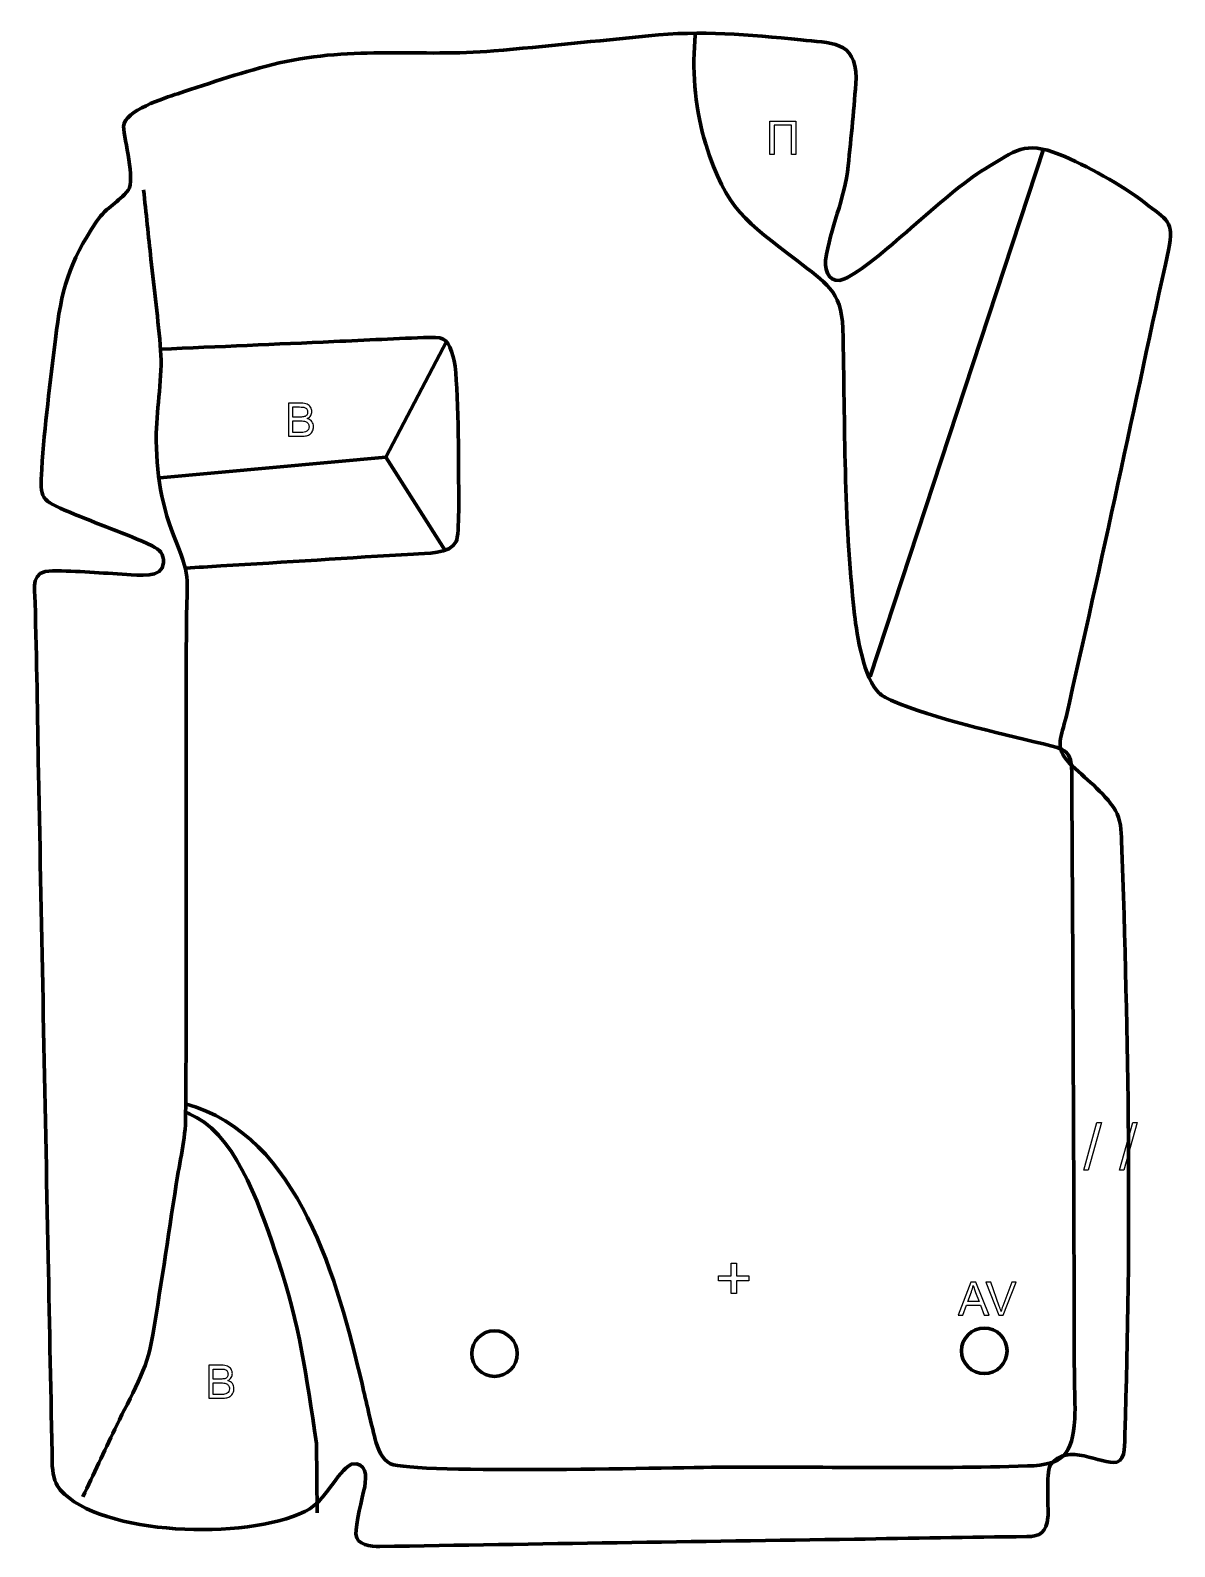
# Model space of a CAD drawing. Header units: millimetres. Extents: x 1136 to 1764, y -106 to 726.
import ezdxf

# ---------------------------------------------------------------- set-up
doc = ezdxf.new("R2010")
doc.units = ezdxf.units.MM
doc.header["$MEASUREMENT"] = 0
doc.layers.add('layer 2', color=7, linetype='Continuous')
doc.layers.add('layer 3', color=7, linetype='Continuous')

msp = doc.modelspace()

# ---------------------------------------------------------------- linework, layer by layer
at = {"layer": 'layer 2', "color": 142, "lineweight": 200}
for centre in [(1390.7156, -0.0914), (1659.3997, 1.4296)]:
    msp.add_ellipse(centre, major_axis=(0, 12.5), ratio=1, dxfattribs=at)
at = {"layer": 'layer 2', "color": 142, "lineweight": 158}
for points, knots in [([(1221.3296, 136.9641), (1284.0528, 119.3701), (1304.762, 39.1532), (1318.0549, -16.6143), (1318.0549, -16.6143), (1320.4562, -26.7026), (1322.7124, -37.3118), (1325.3575, -47.2793), (1325.3575, -47.2793), (1326.6062, -51.9848), (1328.9632, -58.313), (1333.6664, -60.4753), (1333.6664, -60.4753), (1346.4806, -66.3665), (1495.1903, -62.3948), (1519.827, -62.3181), (1519.827, -62.3181), (1574.0769, -62.1913), (1628.9224, -63.3402), (1683.0929, -61.7228), (1683.0929, -61.7228), (1702.6658, -61.1384), (1707.7866, -55.5764), (1708.9674, -35.9029), (1708.9674, -35.9029), (1709.4229, -28.3138), (1708.8646, -20.5637), (1708.793, -12.9505), (1708.793, -12.9505), (1708.5628, 97.3598), (1707.944, 207.6687), (1707.3844, 317.9777), (1707.3844, 317.9777), (1707.3185, 330.9993), (1703.6969, 331.2222), (1691.8821, 334.236), (1691.8821, 334.236), (1665.0446, 340.9633), (1633.2798, 347.3981), (1608.0836, 358.311), (1608.0836, 358.311), (1605.0796, 359.6121), (1603.111, 360.806), (1601.6696, 362.147), (1601.6696, 362.147), (1593.5162, 369.7335), (1589.3721, 394.3207), (1588.2392, 405.0773), (1588.2392, 405.0773), (1582.0012, 461.0898), (1583.0957, 506.4688), (1581.8452, 562.163), (1581.8452, 562.163), (1580.9833, 582.8723), (1572.0246, 587.3356), (1556.9372, 599.1268), (1556.9372, 599.1268), (1528.4498, 621.0297), (1518.0645, 627.0577), (1506.5879, 663.2307), (1506.5879, 663.2307), (1501.0089, 680.8152), (1499.1308, 701.4804), (1500.5881, 719.8188), (1500.5881, 719.8188), (1500.6945, 721.1578), (1500.8046, 722.4966), (1500.9127, 723.8355)], [0, 0, 0, 0, 0.05555556, 0.05555556, 0.05555556, 0.05555556, 0.11111111, 0.11111111, 0.11111111, 0.11111111, 0.16666667, 0.16666667, 0.16666667, 0.16666667, 0.22222222, 0.22222222, 0.22222222, 0.22222222, 0.27777778, 0.27777778, 0.27777778, 0.27777778, 0.33333333, 0.33333333, 0.33333333, 0.33333333, 0.38888889, 0.38888889, 0.38888889, 0.38888889, 0.44444444, 0.44444444, 0.44444444, 0.44444444, 0.5, 0.5, 0.5, 0.5, 0.55555556, 0.55555556, 0.55555556, 0.55555556, 0.61111111, 0.61111111, 0.61111111, 0.61111111, 0.66666667, 0.66666667, 0.66666667, 0.66666667, 0.72222222, 0.72222222, 0.72222222, 0.72222222, 0.77777778, 0.77777778, 0.77777778, 0.77777778, 0.83333333, 0.83333333, 0.83333333, 0.83333333, 0.88888889, 0.88888889, 0.88888889, 0.88888889, 1, 1, 1, 1]), ([(1198.2668, 638.0565), (1199.6071, 625.4162), (1200.9473, 612.7759), (1202.2876, 600.1356), (1202.2876, 600.1356), (1204.0555, 583.5752), (1206.3184, 566.6025), (1207.6002, 550.0497), (1207.6002, 550.0497), (1208.6779, 536.1337), (1205.5144, 519.2075), (1205.1888, 504.6626), (1205.1888, 504.6626), (1205.0993, 482.5229), (1207.8351, 464.5639), (1216.5242, 444.0871), (1216.5242, 444.0871), (1224.176, 426.0551), (1221.9218, 421.6924), (1221.7772, 402.8137), (1221.7772, 402.8137), (1221.1205, 311.7073), (1222.0309, 220.595), (1221.3287, 129.4932), (1221.3287, 129.4932), (1221.2415, 118.1825), (1217.9274, 104.3886), (1216.1665, 92.896), (1216.1665, 92.896), (1211.6571, 63.4661), (1207.4568, 34.0097), (1202.2871, 4.6834), (1202.2871, 4.6834), (1199.8181, -9.2534), (1188.75, -28.3449), (1182.4374, -41.5195), (1182.4374, -41.5195), (1176.5907, -53.893), (1170.7437, -66.2664), (1164.8967, -78.6398)], [0, 0, 0, 0, 0.09090909, 0.09090909, 0.09090909, 0.09090909, 0.18181818, 0.18181818, 0.18181818, 0.18181818, 0.27272727, 0.27272727, 0.27272727, 0.27272727, 0.36363636, 0.36363636, 0.36363636, 0.36363636, 0.45454545, 0.45454545, 0.45454545, 0.45454545, 0.54545455, 0.54545455, 0.54545455, 0.54545455, 0.63636364, 0.63636364, 0.63636364, 0.63636364, 0.72727273, 0.72727273, 0.72727273, 0.72727273, 0.81818182, 0.81818182, 0.81818182, 0.81818182, 1, 1, 1, 1]), ([(1207.5285, 550.7071), (1239.2474, 552.1076), (1270.9664, 553.5081), (1302.6853, 554.9085), (1302.6853, 554.9085), (1320.073, 555.6722), (1337.6449, 556.6159), (1355.014, 557.2189), (1355.014, 557.2189), (1364.5415, 557.5497), (1365.466, 554.9733), (1368.1062, 546.6029), (1368.1062, 546.6029), (1371.0249, 536.5595), (1371.0364, 492.7865), (1371.0521, 480.6218), (1371.0521, 480.6218), (1371.0622, 474.6556), (1371.5787, 449.1664), (1369.7617, 445.2664), (1369.7617, 445.2664), (1366.5551, 438.3841), (1352.8113, 438.7355), (1346.3322, 438.397), (1346.3322, 438.397), (1311.0632, 436.2801), (1275.8077, 433.9459), (1240.5375, 431.8452), (1240.5375, 431.8452), (1234.2002, 431.4682), (1227.863, 431.0909), (1221.5259, 430.7119)], [0, 0, 0, 0, 0.11111111, 0.11111111, 0.11111111, 0.11111111, 0.22222222, 0.22222222, 0.22222222, 0.22222222, 0.33333333, 0.33333333, 0.33333333, 0.33333333, 0.44444444, 0.44444444, 0.44444444, 0.44444444, 0.55555556, 0.55555556, 0.55555556, 0.55555556, 0.66666667, 0.66666667, 0.66666667, 0.66666667, 0.77777778, 0.77777778, 0.77777778, 0.77777778, 1, 1, 1, 1]), ([(1207.1851, 480.1962), (1207.1851, 480.1962), (1331.0466, 491.5059), (1331.0466, 491.5059), (1331.0466, 491.5059), (1331.0466, 491.5059), (1364.5163, 555.4031), (1364.5163, 555.4031)], [0, 0, 0, 0, 0.33333333, 0.33333333, 0.33333333, 0.33333333, 1, 1, 1, 1]), ([(1293.4607, -87.4583), (1293.4607, -87.4583), (1293.144, -49.303), (1293.144, -49.303), (1293.144, -49.303), (1287.0869, -10.8859), (1284.2783, 14.5657), (1271.8512, 51.5878), (1271.8512, 51.5878), (1263.7541, 75.7097), (1250.4154, 117.3046), (1227.2213, 129.3566), (1227.2213, 129.3566), (1225.248, 130.3819), (1223.2833, 131.4177), (1221.3217, 132.4652)], [0, 0, 0, 0, 0.2, 0.2, 0.2, 0.2, 0.4, 0.4, 0.4, 0.4, 0.6, 0.6, 0.6, 0.6, 1, 1, 1, 1])]:
    msp.add_open_spline(points, degree=3, knots=knots, dxfattribs=at)
at = {"layer": 'layer 2', "color": 142}
for points, knots in [([(1556.075, 675.7509), (1556.075, 675.7509), (1541.8002, 675.7509), (1541.8002, 675.7509), (1541.8002, 675.7509), (1541.8002, 675.7509), (1541.8002, 657.5645), (1541.8002, 657.5645), (1541.8002, 657.5645), (1541.8002, 657.5645), (1544.2132, 657.5645), (1544.2132, 657.5645), (1544.2132, 657.5645), (1544.2132, 657.5645), (1544.2132, 673.6173), (1544.2132, 673.6173), (1544.2132, 673.6173), (1544.2132, 673.6173), (1553.662, 673.6173), (1553.662, 673.6173), (1553.662, 673.6173), (1553.662, 673.6173), (1553.662, 657.5645), (1553.662, 657.5645), (1553.662, 657.5645), (1553.662, 657.5645), (1556.075, 657.5645), (1556.075, 657.5645), (1556.075, 657.5645), (1556.075, 657.5645), (1556.075, 675.7509), (1556.075, 675.7509)], [0, 0, 0, 0, 0.11111111, 0.11111111, 0.11111111, 0.11111111, 0.22222222, 0.22222222, 0.22222222, 0.22222222, 0.33333333, 0.33333333, 0.33333333, 0.33333333, 0.44444444, 0.44444444, 0.44444444, 0.44444444, 0.55555556, 0.55555556, 0.55555556, 0.55555556, 0.66666667, 0.66666667, 0.66666667, 0.66666667, 0.77777778, 0.77777778, 0.77777778, 0.77777778, 1, 1, 1, 1]), ([(1277.7452, 502.9828), (1277.7452, 502.9828), (1277.7452, 521.1692), (1277.7452, 521.1692), (1277.7452, 521.1692), (1277.7452, 521.1692), (1284.5693, 521.1692), (1284.5693, 521.1692), (1284.5693, 521.1692), (1285.9579, 521.1692), (1287.0712, 520.9872), (1287.9137, 520.6189), (1287.9137, 520.6189), (1288.7519, 520.2506), (1289.408, 519.6833), (1289.8822, 518.9171), (1289.8822, 518.9171), (1290.3605, 518.1551), (1290.5976, 517.355), (1290.5976, 516.5168), (1290.5976, 516.5168), (1290.5976, 515.7421), (1290.3859, 515.0097), (1289.9668, 514.3239), (1289.9668, 514.3239), (1289.5477, 513.6381), (1288.9127, 513.0835), (1288.0618, 512.6602), (1288.0618, 512.6602), (1289.1625, 512.3385), (1290.0092, 511.7881), (1290.5976, 511.0092), (1290.5976, 511.0092), (1291.1903, 510.2345), (1291.4866, 509.3159), (1291.4866, 508.2575), (1291.4866, 508.2575), (1291.4866, 507.4024), (1291.3046, 506.6108), (1290.9447, 505.8784), (1290.9447, 505.8784), (1290.5849, 505.146), (1290.1404, 504.583), (1289.6112, 504.1851), (1289.6112, 504.1851), (1289.0821, 503.7914), (1288.4174, 503.4908), (1287.6216, 503.2876), (1287.6216, 503.2876), (1286.8215, 503.0844), (1285.8436, 502.9828), (1284.6836, 502.9828), (1284.6836, 502.9828), (1284.6836, 502.9828), (1277.7452, 502.9828), (1277.7452, 502.9828)], [0, 0, 0, 0, 0.06666667, 0.06666667, 0.06666667, 0.06666667, 0.13333333, 0.13333333, 0.13333333, 0.13333333, 0.2, 0.2, 0.2, 0.2, 0.26666667, 0.26666667, 0.26666667, 0.26666667, 0.33333333, 0.33333333, 0.33333333, 0.33333333, 0.4, 0.4, 0.4, 0.4, 0.46666667, 0.46666667, 0.46666667, 0.46666667, 0.53333333, 0.53333333, 0.53333333, 0.53333333, 0.6, 0.6, 0.6, 0.6, 0.66666667, 0.66666667, 0.66666667, 0.66666667, 0.73333333, 0.73333333, 0.73333333, 0.73333333, 0.8, 0.8, 0.8, 0.8, 0.86666667, 0.86666667, 0.86666667, 0.86666667, 1, 1, 1, 1]), ([(1280.1582, 513.5238), (1280.1582, 513.5238), (1284.091, 513.5238), (1284.091, 513.5238), (1284.091, 513.5238), (1285.1578, 513.5238), (1285.924, 513.5958), (1286.3854, 513.7355), (1286.3854, 513.7355), (1286.9993, 513.9175), (1287.4607, 514.2223), (1287.7697, 514.6456), (1287.7697, 514.6456), (1288.0788, 515.069), (1288.2354, 515.5981), (1288.2354, 516.2374), (1288.2354, 516.2374), (1288.2354, 516.8427), (1288.0915, 517.3761), (1287.7994, 517.8333), (1287.7994, 517.8333), (1287.5115, 518.2948), (1287.0966, 518.6123), (1286.559, 518.7816), (1286.559, 518.7816), (1286.0214, 518.9509), (1285.0985, 519.0356), (1283.7946, 519.0356), (1283.7946, 519.0356), (1283.7946, 519.0356), (1280.1582, 519.0356), (1280.1582, 519.0356), (1280.1582, 519.0356), (1280.1582, 519.0356), (1280.1582, 513.5238), (1280.1582, 513.5238)], [0, 0, 0, 0, 0.1, 0.1, 0.1, 0.1, 0.2, 0.2, 0.2, 0.2, 0.3, 0.3, 0.3, 0.3, 0.4, 0.4, 0.4, 0.4, 0.5, 0.5, 0.5, 0.5, 0.6, 0.6, 0.6, 0.6, 0.7, 0.7, 0.7, 0.7, 0.8, 0.8, 0.8, 0.8, 1, 1, 1, 1]), ([(1280.1582, 505.1164), (1280.1582, 505.1164), (1284.6879, 505.1164), (1284.6879, 505.1164), (1284.6879, 505.1164), (1285.4668, 505.1164), (1286.0129, 505.146), (1286.3304, 505.2053), (1286.3304, 505.2053), (1286.8807, 505.3027), (1287.3464, 505.4678), (1287.7189, 505.7006), (1287.7189, 505.7006), (1288.0915, 505.9334), (1288.3963, 506.2721), (1288.6376, 506.7166), (1288.6376, 506.7166), (1288.8789, 507.1611), (1288.9974, 507.6733), (1288.9974, 508.2533), (1288.9974, 508.2533), (1288.9974, 508.9349), (1288.8238, 509.5233), (1288.4725, 510.0271), (1288.4725, 510.0271), (1288.1253, 510.5308), (1287.6427, 510.8822), (1287.0247, 511.0854), (1287.0247, 511.0854), (1286.4108, 511.2886), (1285.5218, 511.3902), (1284.3661, 511.3902), (1284.3661, 511.3902), (1284.3661, 511.3902), (1280.1582, 511.3902), (1280.1582, 511.3902), (1280.1582, 511.3902), (1280.1582, 511.3902), (1280.1582, 505.1164), (1280.1582, 505.1164)], [0, 0, 0, 0, 0.09090909, 0.09090909, 0.09090909, 0.09090909, 0.18181818, 0.18181818, 0.18181818, 0.18181818, 0.27272727, 0.27272727, 0.27272727, 0.27272727, 0.36363636, 0.36363636, 0.36363636, 0.36363636, 0.45454545, 0.45454545, 0.45454545, 0.45454545, 0.54545455, 0.54545455, 0.54545455, 0.54545455, 0.63636364, 0.63636364, 0.63636364, 0.63636364, 0.72727273, 0.72727273, 0.72727273, 0.72727273, 0.81818182, 0.81818182, 0.81818182, 0.81818182, 1, 1, 1, 1]), ([(1716.3752, 100.5605), (1716.3752, 100.5605), (1723.6777, 126.666), (1723.6777, 126.666), (1723.6777, 126.666), (1723.6777, 126.666), (1721.1965, 126.666), (1721.1965, 126.666), (1721.1965, 126.666), (1721.1965, 126.666), (1713.894, 100.5605), (1713.894, 100.5605), (1713.894, 100.5605), (1713.894, 100.5605), (1716.3752, 100.5605), (1716.3752, 100.5605)], [0, 0, 0, 0, 0.2, 0.2, 0.2, 0.2, 0.4, 0.4, 0.4, 0.4, 0.6, 0.6, 0.6, 0.6, 1, 1, 1, 1]), ([(1735.9778, 100.5605), (1735.9778, 100.5605), (1743.2803, 126.666), (1743.2803, 126.666), (1743.2803, 126.666), (1743.2803, 126.666), (1740.7991, 126.666), (1740.7991, 126.666), (1740.7991, 126.666), (1740.7991, 126.666), (1733.4966, 100.5605), (1733.4966, 100.5605), (1733.4966, 100.5605), (1733.4966, 100.5605), (1735.9778, 100.5605), (1735.9778, 100.5605)], [0, 0, 0, 0, 0.2, 0.2, 0.2, 0.2, 0.4, 0.4, 0.4, 0.4, 0.6, 0.6, 0.6, 0.6, 1, 1, 1, 1]), ([(1523.4136, 32.8397), (1523.4136, 32.8397), (1523.4136, 39.7542), (1523.4136, 39.7542), (1523.4136, 39.7542), (1523.4136, 39.7542), (1530.2927, 39.7542), (1530.2927, 39.7542), (1530.2927, 39.7542), (1530.2927, 39.7542), (1530.2927, 42.647), (1530.2927, 42.647), (1530.2927, 42.647), (1530.2927, 42.647), (1523.4136, 42.647), (1523.4136, 42.647), (1523.4136, 42.647), (1523.4136, 42.647), (1523.4136, 49.5261), (1523.4136, 49.5261), (1523.4136, 49.5261), (1523.4136, 49.5261), (1520.4855, 49.5261), (1520.4855, 49.5261), (1520.4855, 49.5261), (1520.4855, 49.5261), (1520.4855, 42.647), (1520.4855, 42.647), (1520.4855, 42.647), (1520.4855, 42.647), (1513.6063, 42.647), (1513.6063, 42.647), (1513.6063, 42.647), (1513.6063, 42.647), (1513.6063, 39.7542), (1513.6063, 39.7542), (1513.6063, 39.7542), (1513.6063, 39.7542), (1520.4855, 39.7542), (1520.4855, 39.7542), (1520.4855, 39.7542), (1520.4855, 39.7542), (1520.4855, 32.8397), (1520.4855, 32.8397), (1520.4855, 32.8397), (1520.4855, 32.8397), (1523.4136, 32.8397), (1523.4136, 32.8397)], [0, 0, 0, 0, 0.07692308, 0.07692308, 0.07692308, 0.07692308, 0.15384615, 0.15384615, 0.15384615, 0.15384615, 0.23076923, 0.23076923, 0.23076923, 0.23076923, 0.30769231, 0.30769231, 0.30769231, 0.30769231, 0.38461538, 0.38461538, 0.38461538, 0.38461538, 0.46153846, 0.46153846, 0.46153846, 0.46153846, 0.53846154, 0.53846154, 0.53846154, 0.53846154, 0.61538462, 0.61538462, 0.61538462, 0.61538462, 0.69230769, 0.69230769, 0.69230769, 0.69230769, 0.76923077, 0.76923077, 0.76923077, 0.76923077, 0.84615385, 0.84615385, 0.84615385, 0.84615385, 1, 1, 1, 1]), ([(1645.0819, 20.9771), (1645.0819, 20.9771), (1652.0584, 39.1635), (1652.0584, 39.1635), (1652.0584, 39.1635), (1652.0584, 39.1635), (1654.7043, 39.1635), (1654.7043, 39.1635), (1654.7043, 39.1635), (1654.7043, 39.1635), (1662.1084, 20.9771), (1662.1084, 20.9771), (1662.1084, 20.9771), (1662.1084, 20.9771), (1659.3694, 20.9771), (1659.3694, 20.9771), (1659.3694, 20.9771), (1659.3694, 20.9771), (1657.2654, 26.4889), (1657.2654, 26.4889), (1657.2654, 26.4889), (1657.2654, 26.4889), (1649.6073, 26.4889), (1649.6073, 26.4889), (1649.6073, 26.4889), (1649.6073, 26.4889), (1647.6346, 20.9771), (1647.6346, 20.9771), (1647.6346, 20.9771), (1647.6346, 20.9771), (1645.0819, 20.9771), (1645.0819, 20.9771)], [0, 0, 0, 0, 0.11111111, 0.11111111, 0.11111111, 0.11111111, 0.22222222, 0.22222222, 0.22222222, 0.22222222, 0.33333333, 0.33333333, 0.33333333, 0.33333333, 0.44444444, 0.44444444, 0.44444444, 0.44444444, 0.55555556, 0.55555556, 0.55555556, 0.55555556, 0.66666667, 0.66666667, 0.66666667, 0.66666667, 0.77777778, 0.77777778, 0.77777778, 0.77777778, 1, 1, 1, 1]), ([(1650.3143, 28.4447), (1650.3143, 28.4447), (1656.5119, 28.4447), (1656.5119, 28.4447), (1656.5119, 28.4447), (1656.5119, 28.4447), (1654.6154, 33.4866), (1654.6154, 33.4866), (1654.6154, 33.4866), (1654.0439, 35.0191), (1653.6121, 36.2848), (1653.3115, 37.2839), (1653.3115, 37.2839), (1653.0617, 36.0986), (1652.7273, 34.9344), (1652.3082, 33.7829), (1652.3082, 33.7829), (1652.3082, 33.7829), (1650.3143, 28.4447), (1650.3143, 28.4447)], [0, 0, 0, 0, 0.16666667, 0.16666667, 0.16666667, 0.16666667, 0.33333333, 0.33333333, 0.33333333, 0.33333333, 0.5, 0.5, 0.5, 0.5, 0.66666667, 0.66666667, 0.66666667, 0.66666667, 1, 1, 1, 1]), ([(1667.3154, 20.9771), (1667.3154, 20.9771), (1660.2881, 39.1635), (1660.2881, 39.1635), (1660.2881, 39.1635), (1660.2881, 39.1635), (1662.8958, 39.1635), (1662.8958, 39.1635), (1662.8958, 39.1635), (1662.8958, 39.1635), (1667.6202, 25.947), (1667.6202, 25.947), (1667.6202, 25.947), (1667.997, 24.8887), (1668.3187, 23.8981), (1668.5727, 22.971), (1668.5727, 22.971), (1668.8521, 23.9658), (1669.1781, 24.9564), (1669.5506, 25.947), (1669.5506, 25.947), (1669.5506, 25.947), (1674.4528, 39.1635), (1674.4528, 39.1635), (1674.4528, 39.1635), (1674.4528, 39.1635), (1676.9081, 39.1635), (1676.9081, 39.1635), (1676.9081, 39.1635), (1676.9081, 39.1635), (1669.8173, 20.9771), (1669.8173, 20.9771), (1669.8173, 20.9771), (1669.8173, 20.9771), (1667.3154, 20.9771), (1667.3154, 20.9771)], [0, 0, 0, 0, 0.1, 0.1, 0.1, 0.1, 0.2, 0.2, 0.2, 0.2, 0.3, 0.3, 0.3, 0.3, 0.4, 0.4, 0.4, 0.4, 0.5, 0.5, 0.5, 0.5, 0.6, 0.6, 0.6, 0.6, 0.7, 0.7, 0.7, 0.7, 0.8, 0.8, 0.8, 0.8, 1, 1, 1, 1]), ([(1234.0888, -24.5963), (1234.0888, -24.5963), (1234.0888, -6.4099), (1234.0888, -6.4099), (1234.0888, -6.4099), (1234.0888, -6.4099), (1240.9129, -6.4099), (1240.9129, -6.4099), (1240.9129, -6.4099), (1242.3015, -6.4099), (1243.4148, -6.5919), (1244.2573, -6.9602), (1244.2573, -6.9602), (1245.0955, -7.3285), (1245.7516, -7.8958), (1246.2258, -8.662), (1246.2258, -8.662), (1246.7041, -9.424), (1246.9412, -10.2241), (1246.9412, -11.0623), (1246.9412, -11.0623), (1246.9412, -11.837), (1246.7295, -12.5694), (1246.3104, -13.2552), (1246.3104, -13.2552), (1245.8913, -13.941), (1245.2563, -14.4956), (1244.4054, -14.9189), (1244.4054, -14.9189), (1245.5061, -15.2406), (1246.3528, -15.791), (1246.9412, -16.5699), (1246.9412, -16.5699), (1247.5339, -17.3446), (1247.8302, -18.2632), (1247.8302, -19.3216), (1247.8302, -19.3216), (1247.8302, -20.1767), (1247.6482, -20.9683), (1247.2883, -21.7007), (1247.2883, -21.7007), (1246.9285, -22.4331), (1246.484, -22.9961), (1245.9548, -23.394), (1245.9548, -23.394), (1245.4257, -23.7877), (1244.761, -24.0883), (1243.9652, -24.2915), (1243.9652, -24.2915), (1243.1651, -24.4947), (1242.1872, -24.5963), (1241.0272, -24.5963), (1241.0272, -24.5963), (1241.0272, -24.5963), (1234.0888, -24.5963), (1234.0888, -24.5963)], [0, 0, 0, 0, 0.06666667, 0.06666667, 0.06666667, 0.06666667, 0.13333333, 0.13333333, 0.13333333, 0.13333333, 0.2, 0.2, 0.2, 0.2, 0.26666667, 0.26666667, 0.26666667, 0.26666667, 0.33333333, 0.33333333, 0.33333333, 0.33333333, 0.4, 0.4, 0.4, 0.4, 0.46666667, 0.46666667, 0.46666667, 0.46666667, 0.53333333, 0.53333333, 0.53333333, 0.53333333, 0.6, 0.6, 0.6, 0.6, 0.66666667, 0.66666667, 0.66666667, 0.66666667, 0.73333333, 0.73333333, 0.73333333, 0.73333333, 0.8, 0.8, 0.8, 0.8, 0.86666667, 0.86666667, 0.86666667, 0.86666667, 1, 1, 1, 1]), ([(1236.5018, -14.0553), (1236.5018, -14.0553), (1240.4346, -14.0553), (1240.4346, -14.0553), (1240.4346, -14.0553), (1241.5014, -14.0553), (1242.2676, -13.9833), (1242.729, -13.8436), (1242.729, -13.8436), (1243.3429, -13.6616), (1243.8043, -13.3568), (1244.1133, -12.9335), (1244.1133, -12.9335), (1244.4224, -12.5101), (1244.579, -11.981), (1244.579, -11.3417), (1244.579, -11.3417), (1244.579, -10.7364), (1244.4351, -10.203), (1244.143, -9.7458), (1244.143, -9.7458), (1243.8551, -9.2843), (1243.4402, -8.9668), (1242.9026, -8.7975), (1242.9026, -8.7975), (1242.365, -8.6282), (1241.4421, -8.5435), (1240.1382, -8.5435), (1240.1382, -8.5435), (1240.1382, -8.5435), (1236.5018, -8.5435), (1236.5018, -8.5435), (1236.5018, -8.5435), (1236.5018, -8.5435), (1236.5018, -14.0553), (1236.5018, -14.0553)], [0, 0, 0, 0, 0.1, 0.1, 0.1, 0.1, 0.2, 0.2, 0.2, 0.2, 0.3, 0.3, 0.3, 0.3, 0.4, 0.4, 0.4, 0.4, 0.5, 0.5, 0.5, 0.5, 0.6, 0.6, 0.6, 0.6, 0.7, 0.7, 0.7, 0.7, 0.8, 0.8, 0.8, 0.8, 1, 1, 1, 1]), ([(1236.5018, -22.4627), (1236.5018, -22.4627), (1241.0315, -22.4627), (1241.0315, -22.4627), (1241.0315, -22.4627), (1241.8104, -22.4627), (1242.3565, -22.4331), (1242.674, -22.3738), (1242.674, -22.3738), (1243.2243, -22.2764), (1243.69, -22.1113), (1244.0625, -21.8785), (1244.0625, -21.8785), (1244.4351, -21.6457), (1244.7399, -21.307), (1244.9812, -20.8625), (1244.9812, -20.8625), (1245.2225, -20.418), (1245.341, -19.9058), (1245.341, -19.3258), (1245.341, -19.3258), (1245.341, -18.6442), (1245.1674, -18.0558), (1244.8161, -17.552), (1244.8161, -17.552), (1244.4689, -17.0483), (1243.9863, -16.6969), (1243.3683, -16.4937), (1243.3683, -16.4937), (1242.7544, -16.2905), (1241.8654, -16.1889), (1240.7097, -16.1889), (1240.7097, -16.1889), (1240.7097, -16.1889), (1236.5018, -16.1889), (1236.5018, -16.1889), (1236.5018, -16.1889), (1236.5018, -16.1889), (1236.5018, -22.4627), (1236.5018, -22.4627)], [0, 0, 0, 0, 0.09090909, 0.09090909, 0.09090909, 0.09090909, 0.18181818, 0.18181818, 0.18181818, 0.18181818, 0.27272727, 0.27272727, 0.27272727, 0.27272727, 0.36363636, 0.36363636, 0.36363636, 0.36363636, 0.45454545, 0.45454545, 0.45454545, 0.45454545, 0.54545455, 0.54545455, 0.54545455, 0.54545455, 0.63636364, 0.63636364, 0.63636364, 0.63636364, 0.72727273, 0.72727273, 0.72727273, 0.72727273, 0.81818182, 0.81818182, 0.81818182, 0.81818182, 1, 1, 1, 1])]:
    msp.add_open_spline(points, degree=3, knots=knots, dxfattribs=at)
at = {"layer": 'layer 2', "color": 142, "lineweight": 158}
for points in [[(1596.7382, 371.2777), (1596.7382, 371.2777), (1692.0643, 661.0485), (1692.0643, 661.0485)], [(1331.0466, 491.5059), (1331.0466, 491.5059), (1363.586, 440.2676), (1363.586, 440.2676)]]:
    msp.add_open_spline(points, degree=3, dxfattribs=at)
at = {"layer": 'layer 3', "color": 242, "lineweight": 158}
msp.add_open_spline([(1319.5196, -73.0856), (1320.5985, -67.2457), (1320.541, -59.376), (1312.3184, -60.6389), (1312.3184, -60.6389), (1303.8876, -65.308), (1298.3139, -80.8015), (1287.4926, -86.3334), (1287.4926, -86.3334), (1287.4926, -86.3334), (1286.6554, -86.754), (1286.6554, -86.754), (1286.6554, -86.754), (1254.3024, -102.4441), (1174.8202, -100.0092), (1152.5599, -74.8127), (1152.5599, -74.8127), (1150.0921, -72.0195), (1148.6668, -68.1506), (1148.1862, -61.7157), (1148.1862, -61.7157), (1147.4288, -23.6186), (1146.6785, 14.4786), (1145.9174, 52.5756), (1145.9174, 52.5756), (1144.1461, 141.169), (1142.3747, 229.7624), (1140.6082, 318.3559), (1140.6082, 318.3559), (1139.9948, 349.4733), (1139.736, 380.6434), (1138.7, 411.7461), (1138.7, 411.7461), (1138.4108, 420.4284), (1136.1268, 429.203), (1148.247, 429.1709), (1148.247, 429.1709), (1161.5486, 429.1357), (1175.6282, 427.946), (1188.9844, 427.2229), (1188.9844, 427.2229), (1194.8459, 426.8607), (1209.0899, 424.6369), (1209.1829, 433.6541), (1209.1829, 433.6541), (1209.2338, 438.586), (1207.2218, 440.82), (1202.9955, 442.8433), (1202.9955, 442.8433), (1188.2265, 449.8579), (1172.8062, 454.8888), (1157.8132, 461.3048), (1157.8132, 461.3048), (1141.5209, 468.2768), (1141.3988, 468.304), (1142.4135, 485.0082), (1142.4135, 485.0082), (1143.8364, 508.4299), (1147.1252, 532.862), (1149.9486, 556.2376), (1149.9486, 556.2376), (1152.9773, 582.8475), (1157.3193, 598.1934), (1172.4201, 620.6794), (1172.4201, 620.6794), (1178.4137, 629.2961), (1184.2757, 630.9501), (1189.9508, 638.0565), (1189.9508, 638.0565), (1193.5846, 643.4622), (1187.7316, 665.4529), (1187.1899, 672.8688), (1187.1899, 672.8688), (1187.7781, 681.6628), (1209.7153, 688.4569), (1216.9653, 690.8543), (1216.9653, 690.8543), (1235.3988, 696.847), (1253.7962, 703.2105), (1272.6619, 707.7115), (1272.6619, 707.7115), (1313.7627, 717.1132), (1350.0455, 710.9056), (1390.2781, 714.3322), (1390.2781, 714.3322), (1418.5873, 716.7432), (1446.8813, 719.7724), (1475.1502, 722.633), (1475.1502, 722.633), (1504.5335, 725.6032), (1529.6617, 723.3679), (1558.7949, 720.3333), (1558.7949, 720.3333), (1574.6618, 718.6687), (1589.1809, 719.9651), (1589.0941, 699.4945), (1589.0941, 699.4945), (1588.0426, 683.6045), (1586.3613, 667.1086), (1584.7219, 651.2442), (1584.7219, 651.2442), (1582.747, 632.751), (1574.9679, 617.4441), (1572.3308, 599.421), (1572.3308, 599.421), (1571.8299, 592.8476), (1575.2068, 585.9397), (1582.6407, 589.2605), (1582.6407, 589.2605), (1600.251, 597.1273), (1637.1901, 636.0468), (1659.798, 649.6633), (1659.798, 649.6633), (1676.7615, 659.5965), (1681.1291, 665.2161), (1700.6781, 657.5326), (1700.6781, 657.5326), (1715.3, 651.534), (1734.8037, 640.705), (1747.3449, 631.1294), (1747.3449, 631.1294), (1759.2255, 621.538), (1763.8146, 621.2961), (1760.436, 605.1063), (1760.436, 605.1063), (1741.7791, 519.8559), (1723.7838, 433.9517), (1704.2058, 348.9502), (1704.2058, 348.9502), (1701.8096, 338.5465), (1697.46, 332.4974), (1705.9989, 323.8938), (1705.9989, 323.8938), (1714.6986, 315.1281), (1724.5144, 308.4836), (1731.3951, 297.7406), (1731.3951, 297.7406), (1734.186, 293.2508), (1734.5349, 286.322), (1734.7154, 281.1245), (1734.7154, 281.1245), (1738.4609, 173.2968), (1740.3034, 63.23), (1736.4174, -44.4352), (1736.4174, -44.4352), (1736.2715, -48.5053), (1737.2687, -58.3742), (1732.0236, -59.5453), (1732.0236, -59.5453), (1723.2658, -61.5007), (1705.2489, -48.1981), (1695.5826, -61.2034), (1695.5826, -61.2034), (1693.0624, -66.595), (1694.7123, -82.9756), (1694.3099, -90.0459), (1694.3099, -90.0459), (1693.2961, -97.8982), (1690.2525, -100.4047), (1682.7405, -100.4432), (1682.7405, -100.4432), (1651.2686, -100.6462), (1619.5878, -101.3782), (1588.1041, -101.8612), (1588.1041, -101.8612), (1501.3409, -103.1922), (1414.5572, -104.4155), (1327.7979, -105.8889), (1327.7979, -105.8889), (1322.9352, -105.9715), (1315.0513, -105.1913), (1314.6993, -99.1158), (1314.6993, -99.1158), (1314.404, -94.0185), (1318.2304, -78.9919), (1319.5196, -73.0856)], degree=3, knots=[0, 0, 0, 0, 0.02222222, 0.02222222, 0.02222222, 0.02222222, 0.04444444, 0.04444444, 0.04444444, 0.04444444, 0.06666667, 0.06666667, 0.06666667, 0.06666667, 0.08888889, 0.08888889, 0.08888889, 0.08888889, 0.11111111, 0.11111111, 0.11111111, 0.11111111, 0.13333333, 0.13333333, 0.13333333, 0.13333333, 0.15555556, 0.15555556, 0.15555556, 0.15555556, 0.17777778, 0.17777778, 0.17777778, 0.17777778, 0.2, 0.2, 0.2, 0.2, 0.22222222, 0.22222222, 0.22222222, 0.22222222, 0.24444444, 0.24444444, 0.24444444, 0.24444444, 0.26666667, 0.26666667, 0.26666667, 0.26666667, 0.28888889, 0.28888889, 0.28888889, 0.28888889, 0.31111111, 0.31111111, 0.31111111, 0.31111111, 0.33333333, 0.33333333, 0.33333333, 0.33333333, 0.35555556, 0.35555556, 0.35555556, 0.35555556, 0.37777778, 0.37777778, 0.37777778, 0.37777778, 0.4, 0.4, 0.4, 0.4, 0.42222222, 0.42222222, 0.42222222, 0.42222222, 0.44444444, 0.44444444, 0.44444444, 0.44444444, 0.46666667, 0.46666667, 0.46666667, 0.46666667, 0.48888889, 0.48888889, 0.48888889, 0.48888889, 0.51111111, 0.51111111, 0.51111111, 0.51111111, 0.53333333, 0.53333333, 0.53333333, 0.53333333, 0.55555556, 0.55555556, 0.55555556, 0.55555556, 0.57777778, 0.57777778, 0.57777778, 0.57777778, 0.6, 0.6, 0.6, 0.6, 0.62222222, 0.62222222, 0.62222222, 0.62222222, 0.64444444, 0.64444444, 0.64444444, 0.64444444, 0.66666667, 0.66666667, 0.66666667, 0.66666667, 0.68888889, 0.68888889, 0.68888889, 0.68888889, 0.71111111, 0.71111111, 0.71111111, 0.71111111, 0.73333333, 0.73333333, 0.73333333, 0.73333333, 0.75555556, 0.75555556, 0.75555556, 0.75555556, 0.77777778, 0.77777778, 0.77777778, 0.77777778, 0.8, 0.8, 0.8, 0.8, 0.82222222, 0.82222222, 0.82222222, 0.82222222, 0.84444444, 0.84444444, 0.84444444, 0.84444444, 0.86666667, 0.86666667, 0.86666667, 0.86666667, 0.88888889, 0.88888889, 0.88888889, 0.88888889, 0.91111111, 0.91111111, 0.91111111, 0.91111111, 0.93333333, 0.93333333, 0.93333333, 0.93333333, 0.95555556, 0.95555556, 0.95555556, 0.95555556, 1, 1, 1, 1], dxfattribs=at)

doc.saveas('drawing.dxf')
